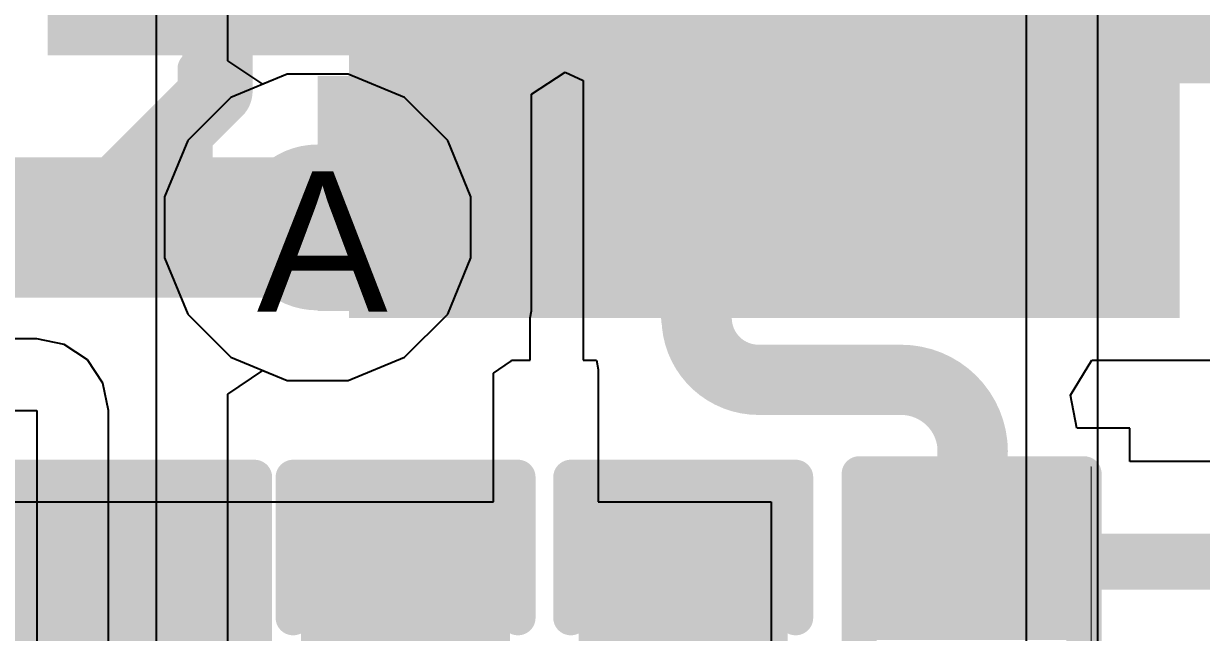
# Model space of a CAD drawing. Header units: inches. Extents: x 0 to 5271, y 0 to 5417.
# Drawn here: x 8.512 to 12.77, y 59.015 to 61.217 of the extents above; entities that cross this region are included whole.
import ezdxf

# ---------------------------------------------------------------- set-up
doc = ezdxf.new("R2010")
doc.units = ezdxf.units.IN
for name, color, linetype in [('Bottom Layer', 5, 'Continuous'), ('Bottom Overlay', 54, 'Continuous'), ('Bottom Paste', 16, 'Continuous'), ('Bottom Solder', 6, 'Continuous'), ('Drill Drawing', 1, 'Continuous'), ('L2_GND1', 16, 'Continuous'), ('L3_SIG1', 76, 'Continuous'), ('L4_PWR', 90, 'Continuous'), ('L5_GND2', 156, 'Continuous'), ('L6_SIG2', 130, 'Continuous'), ('L7_GND3', 216, 'Continuous'), ('Top Layer', 1, 'Continuous'), ('Top Overlay', 2, 'Continuous'), ('Top Paste', 8, 'Continuous'), ('Top Solder', 216, 'Continuous'), ('Via Holes', 16, 'Continuous')]:
    doc.layers.add(name, color=color, linetype=linetype)
doc.styles.add('Arial', font='', dxfattribs={"height": 0.2})
doc.styles.get('Arial').set_extended_font_data('Arial')

# ---------------------------------------------------------------- blocks, each defined once
blk = doc.blocks.new('CAP_0402_27')
at = {"layer": 'Top Layer'}
for points in [[(-0.6985, -0.3175), (-0.6985, 0.3175), (-0.2413, 0.3175), (-0.2413, -0.3175)], [(0.2413, -0.3175), (0.2413, 0.3175), (0.6985, 0.3175), (0.6985, -0.3175)]]:
    blk.add_hatch(color=1, dxfattribs=at).paths.add_polyline_path(points)
at = {"layer": 'Top Paste'}
for points in [[(-0.6985, -0.3175), (-0.6985, 0.3175), (-0.2413, 0.3175), (-0.2413, -0.3175)], [(0.2413, -0.3175), (0.2413, 0.3175), (0.6985, 0.3175), (0.6985, -0.3175)]]:
    blk.add_hatch(color=8, dxfattribs=at).paths.add_polyline_path(points)
at = {"layer": 'Top Solder'}
for points in [[(-0.7585, -0.3775), (-0.7585, 0.3775), (-0.1813, 0.3775), (-0.1813, -0.3775)], [(0.1813, -0.3775), (0.1813, 0.3775), (0.7585, 0.3775), (0.7585, -0.3775)]]:
    blk.add_hatch(color=216, dxfattribs=at).paths.add_polyline_path(points)
at = {"layer": 'Top Overlay'}
for points in [[(-0.2794, 0.4064, 0.127, 0.127, 0), (-0.7874, 0.4064, 0.127, 0.127, 0)], [(-0.7874, -0.4064, 0.127, 0.127, 0), (-0.7874, 0.4064, 0.127, 0.127, 0)], [(0.7874, 0.4064, 0.127, 0.127, 0), (0.2794, 0.4064, 0.127, 0.127, 0)], [(0.7874, -0.4064, 0.127, 0.127, 0), (0.7874, 0.4064, 0.127, 0.127, 0)], [(-0.2794, -0.4064, 0.127, 0.127, 0), (-0.7874, -0.4064, 0.127, 0.127, 0)], [(0.7874, -0.4064, 0.127, 0.127, 0), (0.2794, -0.4064, 0.127, 0.127, 0)]]:
    blk.add_lwpolyline(points, format="xyseb", dxfattribs=at)
for points in [[(-0.8191, 0.4064, 0.0635, 0.0635, 1), (-0.7556, 0.4064, 0.0635, 0.0635, 1)], [(-0.8191, 0.4064, 0.0635, 0.0635, 1), (-0.7556, 0.4064, 0.0635, 0.0635, 1)], [(-0.3111, 0.4064, 0.0635, 0.0635, 1), (-0.2476, 0.4064, 0.0635, 0.0635, 1)], [(0.2477, 0.4064, 0.0635, 0.0635, 1), (0.3112, 0.4064, 0.0635, 0.0635, 1)], [(0.7557, 0.4064, 0.0635, 0.0635, 1), (0.8192, 0.4064, 0.0635, 0.0635, 1)], [(0.7557, 0.4064, 0.0635, 0.0635, 1), (0.8192, 0.4064, 0.0635, 0.0635, 1)], [(-0.8191, -0.4064, 0.0635, 0.0635, 1), (-0.7556, -0.4064, 0.0635, 0.0635, 1)], [(-0.8191, -0.4064, 0.0635, 0.0635, 1), (-0.7556, -0.4064, 0.0635, 0.0635, 1)], [(-0.3111, -0.4064, 0.0635, 0.0635, 1), (-0.2476, -0.4064, 0.0635, 0.0635, 1)], [(0.2477, -0.4064, 0.0635, 0.0635, 1), (0.3112, -0.4064, 0.0635, 0.0635, 1)], [(0.7557, -0.4064, 0.0635, 0.0635, 1), (0.8192, -0.4064, 0.0635, 0.0635, 1)], [(0.7557, -0.4064, 0.0635, 0.0635, 1), (0.8192, -0.4064, 0.0635, 0.0635, 1)]]:
    blk.add_lwpolyline(points, format="xyseb", close=True, dxfattribs=at)
blk = doc.blocks.new('R___0603_29')
at = {"layer": 'Top Layer'}
for points in [[(-0.381, 0.4445), (-0.381, -0.4445), (-1.143, -0.4445), (-1.143, 0.4445)], [(1.143, 0.4445), (1.143, -0.4445), (0.381, -0.4445), (0.381, 0.4445)]]:
    blk.add_hatch(color=1, dxfattribs=at).paths.add_polyline_path(points)
at = {"layer": 'Top Paste'}
for points in [[(-0.381, 0.4445), (-0.381, -0.4445), (-1.143, -0.4445), (-1.143, 0.4445)], [(1.143, 0.4445), (1.143, -0.4445), (0.381, -0.4445), (0.381, 0.4445)]]:
    blk.add_hatch(color=8, dxfattribs=at).paths.add_polyline_path(points)
at = {"layer": 'Top Solder'}
for points in [[(-0.2794, 0.5461), (-0.2794, -0.5461), (-1.2446, -0.5461), (-1.2446, 0.5461)], [(1.2446, 0.5461), (1.2446, -0.5461), (0.2794, -0.5461), (0.2794, 0.5461)]]:
    blk.add_hatch(color=216, dxfattribs=at).paths.add_polyline_path(points)
at = {"layer": 'Top Overlay'}
for points in [[(-1.2192, 0.5334, 0.127, 0.127, 0), (-1.2192, -0.5334, 0.127, 0.127, 0)], [(1.2192, 0.5334, 0.127, 0.127, 0), (-1.2192, 0.5334, 0.127, 0.127, 0)], [(1.2192, 0.5334, 0.127, 0.127, 0), (1.2192, -0.5334, 0.127, 0.127, 0)], [(1.2192, -0.5334, 0.127, 0.127, 0), (-1.2192, -0.5334, 0.127, 0.127, 0)]]:
    blk.add_lwpolyline(points, format="xyseb", dxfattribs=at)
for points in [[(-1.251, 0.5334, 0.0635, 0.0635, 1), (-1.1874, 0.5334, 0.0635, 0.0635, 1)], [(-1.251, 0.5334, 0.0635, 0.0635, 1), (-1.1874, 0.5334, 0.0635, 0.0635, 1)], [(1.1874, 0.5334, 0.0635, 0.0635, 1), (1.251, 0.5334, 0.0635, 0.0635, 1)], [(1.1874, 0.5334, 0.0635, 0.0635, 1), (1.251, 0.5334, 0.0635, 0.0635, 1)], [(-1.251, -0.5334, 0.0635, 0.0635, 1), (-1.1874, -0.5334, 0.0635, 0.0635, 1)], [(-1.251, -0.5334, 0.0635, 0.0635, 1), (-1.1874, -0.5334, 0.0635, 0.0635, 1)], [(1.1874, -0.5334, 0.0635, 0.0635, 1), (1.251, -0.5334, 0.0635, 0.0635, 1)], [(1.1874, -0.5334, 0.0635, 0.0635, 1), (1.251, -0.5334, 0.0635, 0.0635, 1)]]:
    blk.add_lwpolyline(points, format="xyseb", close=True, dxfattribs=at)
blk = doc.blocks.new('CP2102N_A02_GQFN24R_141')
at = {"layer": 'Top Layer'}
for points in [[(-1.4, -2.375), (-1.4, -1.525), (-1.1, -1.525), (-1.1, -2.375)], [(-0.9, -2.375), (-0.9, -1.525), (-0.6, -1.525), (-0.6, -2.375)], [(-0.4, -2.375), (-0.4, -1.525), (-0.1, -1.525), (-0.1, -2.375)], [(0.1, -2.375), (0.1, -1.525), (0.4, -1.525), (0.4, -2.375)], [(0.6, -2.375), (0.6, -1.525), (0.9, -1.525), (0.9, -2.375)], [(1.1, -2.375), (1.1, -1.525), (1.4, -1.525), (1.4, -2.375)]]:
    blk.add_hatch(color=1, dxfattribs=at).paths.add_polyline_path(points)
at = {"layer": 'Top Paste'}
for points in [[(-1.4, -2.375), (-1.4, -1.525), (-1.1, -1.525), (-1.1, -2.375)], [(-0.9, -2.375), (-0.9, -1.525), (-0.6, -1.525), (-0.6, -2.375)], [(-0.4, -2.375), (-0.4, -1.525), (-0.1, -1.525), (-0.1, -2.375)], [(0.1, -2.375), (0.1, -1.525), (0.4, -1.525), (0.4, -2.375)], [(0.6, -2.375), (0.6, -1.525), (0.9, -1.525), (0.9, -2.375)], [(1.1, -2.375), (1.1, -1.525), (1.4, -1.525), (1.4, -2.375)]]:
    blk.add_hatch(color=8, dxfattribs=at).paths.add_polyline_path(points)
at = {"layer": 'Top Solder'}
for points in [[(-2.4766, -0.9984), (-1.4234, -0.9984), (-1.4234, -1.5016), (-2.4766, -1.5016)], [(1.4234, -0.9984), (2.4766, -0.9984), (2.4766, -1.5016), (1.4234, -1.5016)], [(-1.5016, -2.4766), (-1.5016, -1.4234), (-0.9984, -1.4234), (-0.9984, -2.4766)], [(-1.0016, -2.4766), (-1.0016, -1.4234), (-0.4984, -1.4234), (-0.4984, -2.4766)], [(-0.5016, -2.4766), (-0.5016, -1.4234), (0.0016, -1.4234), (0.0016, -2.4766)], [(-0.0016, -2.4766), (-0.0016, -1.4234), (0.5016, -1.4234), (0.5016, -2.4766)], [(0.4984, -2.4766), (0.4984, -1.4234), (1.0016, -1.4234), (1.0016, -2.4766)], [(0.9984, -2.4766), (0.9984, -1.4234), (1.5016, -1.4234), (1.5016, -2.4766)]]:
    blk.add_hatch(color=216, dxfattribs=at).paths.add_polyline_path(points)
at = {"layer": 'Top Overlay'}
for points in [[(-2.0574, -2.0574, 0.127, 0.127, 0), (-2.0574, -1.5748, 0.127, 0.127, 0)], [(-2.0574, -2.0574, 0.127, 0.127, 0), (-1.651, -2.0574, 0.127, 0.127, 0)]]:
    blk.add_lwpolyline(points, format="xyseb", dxfattribs=at)
for points in [[(-2.0892, -1.5748, 0.0635, 0.0635, 1), (-2.0257, -1.5748, 0.0635, 0.0635, 1)], [(-2.0892, -2.0574, 0.0635, 0.0635, 1), (-2.0257, -2.0574, 0.0635, 0.0635, 1)], [(-2.0892, -2.0574, 0.0635, 0.0635, 1), (-2.0257, -2.0574, 0.0635, 0.0635, 1)], [(-1.6828, -2.0574, 0.0635, 0.0635, 1), (-1.6193, -2.0574, 0.0635, 0.0635, 1)]]:
    blk.add_lwpolyline(points, format="xyseb", close=True, dxfattribs=at)
blk = doc.blocks.new('C____B_B_239')
at = {"layer": 'Bottom Layer'}
for points in [[(-0.85, 1.5), (-0.85, -1.5), (-2.55, -1.5), (-2.55, 1.5)], [(2.55, 1.5), (2.55, -1.5), (0.85, -1.5), (0.85, 1.5)]]:
    blk.add_hatch(color=5, dxfattribs=at).paths.add_polyline_path(points)
at = {"layer": 'Bottom Paste'}
for points in [[(-0.85, 1.5), (-0.85, -1.5), (-2.55, -1.5), (-2.55, 1.5)], [(2.55, 1.5), (2.55, -1.5), (0.85, -1.5), (0.85, 1.5)]]:
    blk.add_hatch(color=16, dxfattribs=at).paths.add_polyline_path(points)
at = {"layer": 'Bottom Solder'}
for points in [[(-0.7484, 1.6016), (-0.7484, -1.6016), (-2.6516, -1.6016), (-2.6516, 1.6016)], [(2.6516, 1.6016), (2.6516, -1.6016), (0.7484, -1.6016), (0.7484, 1.6016)]]:
    blk.add_hatch(color=6, dxfattribs=at).paths.add_polyline_path(points)
at = {"layer": 'Bottom Overlay'}
for points in [[(2.0283, 1.6256, 0.1524, 0.1524, 0), (-1.9341, 1.6256, 0.1524, 0.1524, 0)], [(2.0283, -1.6256, 0.1524, 0.1524, 0), (-1.9341, -1.6256, 0.1524, 0.1524, 0)]]:
    blk.add_lwpolyline(points, format="xyseb", dxfattribs=at)
for points in [[(-1.9722, 1.6256, 0.0762, 0.0762, 1), (-1.896, 1.6256, 0.0762, 0.0762, 1)], [(1.9902, 1.6256, 0.0762, 0.0762, 1), (2.0664, 1.6256, 0.0762, 0.0762, 1)], [(-1.9722, -1.6256, 0.0762, 0.0762, 1), (-1.896, -1.6256, 0.0762, 0.0762, 1)], [(1.9902, -1.6256, 0.0762, 0.0762, 1), (2.0664, -1.6256, 0.0762, 0.0762, 1)]]:
    blk.add_lwpolyline(points, format="xyseb", close=True, dxfattribs=at)
blk = doc.blocks.new('R___0402_397')
at = {"layer": 'Top Layer'}
for points in [[(-0.6985, -0.3176), (-0.6985, 0.3174), (-0.2413, 0.3174), (-0.2413, -0.3176)], [(0.2413, -0.3176), (0.2413, 0.3174), (0.6985, 0.3174), (0.6985, -0.3176)]]:
    blk.add_hatch(color=1, dxfattribs=at).paths.add_polyline_path(points)
at = {"layer": 'Top Paste'}
for points in [[(-0.6985, -0.3176), (-0.6985, 0.3174), (-0.2413, 0.3174), (-0.2413, -0.3176)], [(0.2413, -0.3176), (0.2413, 0.3174), (0.6985, 0.3174), (0.6985, -0.3176)]]:
    blk.add_hatch(color=8, dxfattribs=at).paths.add_polyline_path(points)
at = {"layer": 'Top Solder'}
for points in [[(-0.7535, -0.3726), (-0.7535, 0.3725), (-0.1863, 0.3725), (-0.1863, -0.3726)], [(0.1863, -0.3726), (0.1863, 0.3725), (0.7535, 0.3725), (0.7535, -0.3726)]]:
    blk.add_hatch(color=216, dxfattribs=at).paths.add_polyline_path(points)
at = {"layer": 'Top Overlay'}
for points in [[(-0.7874, 0.4063, 0.127, 0.127, 0), (-0.7874, -0.4065, 0.127, 0.127, 0)], [(-0.7874, 0.4063, 0.127, 0.127, 0), (0.7874, 0.4063, 0.127, 0.127, 0)], [(0.7874, 0.4063, 0.127, 0.127, 0), (0.7874, -0.4065, 0.127, 0.127, 0)], [(-0.7874, -0.4065, 0.127, 0.127, 0), (0.7874, -0.4065, 0.127, 0.127, 0)], [(-0.8128, -0.4319, 0.00323, 0.00323, 0), (0.8128, -0.4319, 0.00323, 0.00323, 0)]]:
    blk.add_lwpolyline(points, format="xyseb", dxfattribs=at)
for points in [[(-0.8191, 0.4063, 0.0635, 0.0635, 1), (-0.7556, 0.4063, 0.0635, 0.0635, 1)], [(-0.8191, 0.4063, 0.0635, 0.0635, 1), (-0.7556, 0.4063, 0.0635, 0.0635, 1)], [(0.7557, 0.4063, 0.0635, 0.0635, 1), (0.8192, 0.4063, 0.0635, 0.0635, 1)], [(0.7557, 0.4063, 0.0635, 0.0635, 1), (0.8192, 0.4063, 0.0635, 0.0635, 1)], [(-0.8191, -0.4065, 0.0635, 0.0635, 1), (-0.7556, -0.4065, 0.0635, 0.0635, 1)], [(-0.8191, -0.4065, 0.0635, 0.0635, 1), (-0.7556, -0.4065, 0.0635, 0.0635, 1)], [(0.7557, -0.4065, 0.0635, 0.0635, 1), (0.8192, -0.4065, 0.0635, 0.0635, 1)], [(0.7557, -0.4065, 0.0635, 0.0635, 1), (0.8192, -0.4065, 0.0635, 0.0635, 1)], [(-0.8136, -0.4319, 0.00161, 0.00161, 1), (-0.812, -0.4319, 0.00161, 0.00161, 1)], [(0.812, -0.4319, 0.00161, 0.00161, 1), (0.8136, -0.4319, 0.00161, 0.00161, 1)]]:
    blk.add_lwpolyline(points, format="xyseb", close=True, dxfattribs=at)
blk = doc.blocks.new('CAP_0402_627')
at = {"layer": 'Top Layer'}
for points in [[(-0.6985, -0.3175), (-0.6985, 0.3175), (-0.2413, 0.3175), (-0.2413, -0.3175)], [(0.2413, -0.3175), (0.2413, 0.3175), (0.6985, 0.3175), (0.6985, -0.3175)]]:
    blk.add_hatch(color=1, dxfattribs=at).paths.add_polyline_path(points)
at = {"layer": 'Top Paste'}
for points in [[(-0.6985, -0.3175), (-0.6985, 0.3175), (-0.2413, 0.3175), (-0.2413, -0.3175)], [(0.2413, -0.3175), (0.2413, 0.3175), (0.6985, 0.3175), (0.6985, -0.3175)]]:
    blk.add_hatch(color=8, dxfattribs=at).paths.add_polyline_path(points)
at = {"layer": 'Top Solder'}
for points in [[(-0.7585, -0.3775), (-0.7585, 0.3775), (-0.1813, 0.3775), (-0.1813, -0.3775)], [(0.1813, -0.3775), (0.1813, 0.3775), (0.7585, 0.3775), (0.7585, -0.3775)]]:
    blk.add_hatch(color=216, dxfattribs=at).paths.add_polyline_path(points)
at = {"layer": 'Top Overlay'}
for points in [[(-0.7874, -0.4064, 0.127, 0.127, 0), (-0.7874, 0.4064, 0.127, 0.127, 0)], [(-0.2794, 0.4064, 0.127, 0.127, 0), (-0.7874, 0.4064, 0.127, 0.127, 0)], [(0.7874, 0.4064, 0.127, 0.127, 0), (0.2794, 0.4064, 0.127, 0.127, 0)], [(0.7874, -0.4064, 0.127, 0.127, 0), (0.7874, 0.4064, 0.127, 0.127, 0)], [(-0.2794, -0.4064, 0.127, 0.127, 0), (-0.7874, -0.4064, 0.127, 0.127, 0)], [(0.7874, -0.4064, 0.127, 0.127, 0), (0.2794, -0.4064, 0.127, 0.127, 0)]]:
    blk.add_lwpolyline(points, format="xyseb", dxfattribs=at)
for points in [[(-0.8192, 0.4064, 0.0635, 0.0635, 1), (-0.7557, 0.4064, 0.0635, 0.0635, 1)], [(-0.8192, 0.4064, 0.0635, 0.0635, 1), (-0.7557, 0.4064, 0.0635, 0.0635, 1)], [(-0.3112, 0.4064, 0.0635, 0.0635, 1), (-0.2477, 0.4064, 0.0635, 0.0635, 1)], [(0.2476, 0.4064, 0.0635, 0.0635, 1), (0.3111, 0.4064, 0.0635, 0.0635, 1)], [(0.7556, 0.4064, 0.0635, 0.0635, 1), (0.8191, 0.4064, 0.0635, 0.0635, 1)], [(0.7556, 0.4064, 0.0635, 0.0635, 1), (0.8191, 0.4064, 0.0635, 0.0635, 1)], [(-0.8192, -0.4064, 0.0635, 0.0635, 1), (-0.7557, -0.4064, 0.0635, 0.0635, 1)], [(-0.8192, -0.4064, 0.0635, 0.0635, 1), (-0.7557, -0.4064, 0.0635, 0.0635, 1)], [(-0.3112, -0.4064, 0.0635, 0.0635, 1), (-0.2477, -0.4064, 0.0635, 0.0635, 1)], [(0.2476, -0.4064, 0.0635, 0.0635, 1), (0.3111, -0.4064, 0.0635, 0.0635, 1)], [(0.7556, -0.4064, 0.0635, 0.0635, 1), (0.8191, -0.4064, 0.0635, 0.0635, 1)], [(0.7556, -0.4064, 0.0635, 0.0635, 1), (0.8191, -0.4064, 0.0635, 0.0635, 1)]]:
    blk.add_lwpolyline(points, format="xyseb", close=True, dxfattribs=at)

msp = doc.modelspace()

# ---------------------------------------------------------------- hatches: boundary and pattern name
at = {"layer": 'Bottom Layer'}
msp.add_hatch(color=5, dxfattribs=at).paths.add_polyline_path([(8.5987, 61.1024), (13.1078, 61.1024), (13.1078, 63.6476), (8.5987, 63.6476)])
h = msp.add_hatch(color=5, dxfattribs=at)
edge = h.paths.add_edge_path()
edge.add_arc((9.5756, 60.4795), 0.3, 0, 360)
at = {"layer": 'L2_GND1'}
h = msp.add_hatch(color=16, dxfattribs=at)
edge = h.paths.add_edge_path()
edge.add_arc((9.5756, 60.4795), 0.3, 0, 360)
at = {"layer": 'L3_SIG1'}
h = msp.add_hatch(color=76, dxfattribs=at)
edge = h.paths.add_edge_path()
edge.add_arc((9.5756, 60.4795), 0.3, 0, 360)
at = {"layer": 'L4_PWR'}
h = msp.add_hatch(color=90, dxfattribs=at)
edge = h.paths.add_edge_path()
edge.add_arc((9.5756, 60.4795), 0.3, 0, 360)
at = {"layer": 'L5_GND2'}
h = msp.add_hatch(color=156, dxfattribs=at)
edge = h.paths.add_edge_path()
edge.add_arc((9.5756, 60.4795), 0.3, 0, 360)
at = {"layer": 'L6_SIG2'}
h = msp.add_hatch(color=130, dxfattribs=at)
edge = h.paths.add_edge_path()
edge.add_arc((9.5756, 60.4795), 0.3, 0, 360)
at = {"layer": 'L7_GND3'}
h = msp.add_hatch(color=216, dxfattribs=at)
edge = h.paths.add_edge_path()
edge.add_arc((9.5756, 60.4795), 0.3, 0, 360)
at = {"layer": 'Top Layer'}
msp.add_hatch(color=1, dxfattribs=at).paths.add_polyline_path([(9.5756, 60.1774), (10.0895, 60.1774), (10.0895, 61.0274), (9.5756, 61.0274)])
h = msp.add_hatch(color=1, dxfattribs=at)
edge = h.paths.add_edge_path()
edge.add_arc((9.5756, 60.4795), 0.3, 0, 360)
at = {"layer": 'Via Holes'}
h = msp.add_hatch(color=7, dxfattribs=at)
edge = h.paths.add_edge_path()
edge.add_arc((9.5756, 60.4795), 0.15, 0, 360)

# ---------------------------------------------------------------- linework, layer by layer
at = {"layer": 'Bottom Layer'}
for p, q in [((9.4654, 61.0335), (9.2618, 60.9491)), ((9.6858, 61.0335), (9.4654, 61.0335)), ((9.8894, 60.9491), (9.6858, 61.0335)), ((9.2618, 60.9491), (9.1059, 60.7933)), ((10.0453, 60.7933), (9.8894, 60.9491)), ((9.1059, 60.7933), (9.0216, 60.5897)), ((10.1296, 60.5897), (10.0453, 60.7933)), ((9.0216, 60.5897), (9.0216, 60.3693)), ((10.1296, 60.3693), (10.1296, 60.5897)), ((9.0216, 60.3693), (9.1059, 60.1657)), ((10.0453, 60.1657), (10.1296, 60.3693)), ((9.1059, 60.1657), (9.2618, 60.0098)), ((9.8894, 60.0098), (10.0453, 60.1657)), ((9.2618, 60.0098), (9.4654, 59.9255)), ((9.6858, 59.9255), (9.8894, 60.0098)), ((9.4654, 59.9255), (9.6858, 59.9255))]:
    msp.add_line(p, q, dxfattribs=at)
at = {"layer": 'L2_GND1'}
for p, q in [((8.9916, 64.8696), (8.9916, 53.5635)), ((9.2506, 61.082), (9.2506, 64.8126)), ((9.3776, 60.9971), (9.2506, 61.082)), ((9.4654, 61.0335), (9.3776, 60.9971)), ((9.6858, 61.0335), (9.4654, 61.0335)), ((9.8894, 60.9491), (9.6858, 61.0335)), ((10.0453, 60.7933), (9.8894, 60.9491)), ((10.1296, 60.5897), (10.0453, 60.7933)), ((10.1296, 60.3693), (10.1296, 60.5897)), ((10.0453, 60.1657), (10.1296, 60.3693)), ((9.8894, 60.0098), (10.0453, 60.1657)), ((9.6858, 59.9255), (9.8894, 60.0098)), ((9.2506, 59.877), (9.3776, 59.9619)), ((9.3776, 59.9619), (9.4654, 59.9255)), ((9.4654, 59.9255), (9.6858, 59.9255)), ((9.2506, 54.5691), (9.2506, 59.877))]:
    msp.add_line(p, q, dxfattribs=at)
at = {"layer": 'L4_PWR'}
for p, q in [((12.3952, 58.1113), (12.3952, 61.4283)), ((12.1362, 61.3048), (12.1362, 58.1113)), ((8.5598, 60.076), (5.339, 60.076)), ((8.6589, 60.0563), (8.5598, 60.076)), ((8.7429, 60.0001), (8.6589, 60.0563)), ((8.7991, 59.9161), (8.7429, 60.0001)), ((8.8188, 59.817), (8.7991, 59.9161)), ((5.08, 59.817), (8.5598, 59.817)), ((8.5598, 59.817), (8.5598, 55.88)), ((8.8188, 55.88), (8.8188, 59.817))]:
    msp.add_line(p, q, dxfattribs=at)
msp.add_lwpolyline([(6.5115, 60.4795, 0.508, 0.508, 0), (9.5756, 60.4795, 0.508, 0.508, 0)], format="xyseb", dxfattribs=at)
msp.add_lwpolyline([(9.4486, 60.4795, 0.254, 0.254, 1), (9.7026, 60.4795, 0.254, 0.254, 1)], format="xyseb", close=True, dxfattribs=at)
at = {"layer": 'L5_GND2'}
for p, q in [((9.4654, 61.0335), (9.2618, 60.9491)), ((9.6858, 61.0335), (9.4654, 61.0335)), ((9.8894, 60.9491), (9.6858, 61.0335)), ((9.2618, 60.9491), (9.1059, 60.7933)), ((10.0453, 60.7933), (9.8894, 60.9491)), ((9.1059, 60.7933), (9.0216, 60.5897)), ((10.1296, 60.5897), (10.0453, 60.7933)), ((9.0216, 60.5897), (9.0216, 60.3693)), ((10.1296, 60.3693), (10.1296, 60.5897)), ((9.0216, 60.3693), (9.1059, 60.1657)), ((10.0453, 60.1657), (10.1296, 60.3693)), ((9.1059, 60.1657), (9.2618, 60.0098)), ((9.8894, 60.0098), (10.0453, 60.1657)), ((9.2618, 60.0098), (9.4654, 59.9255)), ((9.6858, 59.9255), (9.8894, 60.0098)), ((9.4654, 59.9255), (9.6858, 59.9255))]:
    msp.add_line(p, q, dxfattribs=at)
at = {"layer": 'L6_SIG2'}
for p, q in [((9.4654, 61.0335), (9.2618, 60.9491)), ((9.6858, 61.0335), (9.4654, 61.0335)), ((9.8894, 60.9491), (9.6858, 61.0335)), ((9.2618, 60.9491), (9.1059, 60.7933)), ((10.0453, 60.7933), (9.8894, 60.9491)), ((9.1059, 60.7933), (9.0216, 60.5897)), ((10.1296, 60.5897), (10.0453, 60.7933)), ((9.0216, 60.5897), (9.0216, 60.3693)), ((10.1296, 60.3693), (10.1296, 60.5897)), ((9.0216, 60.3693), (9.1059, 60.1657)), ((10.0453, 60.1657), (10.1296, 60.3693)), ((9.1059, 60.1657), (9.2618, 60.0098)), ((9.8894, 60.0098), (10.0453, 60.1657)), ((9.2618, 60.0098), (9.4654, 59.9255)), ((9.6858, 59.9255), (9.8894, 60.0098)), ((9.4654, 59.9255), (9.6858, 59.9255))]:
    msp.add_line(p, q, dxfattribs=at)
at = {"layer": 'L7_GND3'}
for p, q in [((9.4654, 61.0335), (9.2618, 60.9491)), ((9.6858, 61.0335), (9.4654, 61.0335)), ((9.8894, 60.9491), (9.6858, 61.0335)), ((9.2618, 60.9491), (9.1059, 60.7933)), ((10.0453, 60.7933), (9.8894, 60.9491)), ((9.1059, 60.7933), (9.0216, 60.5897)), ((10.1296, 60.5897), (10.0453, 60.7933)), ((9.0216, 60.5897), (9.0216, 60.3693)), ((10.1296, 60.3693), (10.1296, 60.5897)), ((9.0216, 60.3693), (9.1059, 60.1657)), ((10.0453, 60.1657), (10.1296, 60.3693)), ((9.1059, 60.1657), (9.2618, 60.0098)), ((9.8894, 60.0098), (10.0453, 60.1657)), ((9.2618, 60.0098), (9.4654, 59.9255)), ((9.6858, 59.9255), (9.8894, 60.0098)), ((9.4654, 59.9255), (9.6858, 59.9255))]:
    msp.add_line(p, q, dxfattribs=at)
at = {"layer": 'Top Layer'}
for p, q in [((10.3485, 60.9611), (10.47, 61.0408)), ((10.47, 61.0408), (10.5355, 61.0109)), ((10.5355, 61.0109), (10.5355, 59.9996)), ((10.3485, 60.1774), (10.3485, 60.9611)), ((10.3435, 60.1523), (10.3485, 60.1774)), ((10.3435, 59.9996), (10.3435, 60.1523)), ((10.2106, 59.9528), (10.2727, 59.9943)), ((10.2727, 59.9943), (10.2762, 59.9996)), ((10.2762, 59.9996), (10.3435, 59.9996)), ((10.5355, 59.9996), (10.5829, 59.9996)), ((10.5829, 59.9996), (10.5895, 59.966)), ((10.5895, 59.966), (10.5895, 59.487)), ((12.2966, 59.8726), (12.3746, 59.9996)), ((12.3746, 59.9996), (12.8435, 59.9996)), ((10.2106, 59.4868), (10.2106, 59.9528)), ((12.3203, 59.7535), (12.2966, 59.8726)), ((12.5111, 59.7535), (12.3203, 59.7535)), ((12.5111, 59.6335), (12.5111, 59.7535)), ((13.4902, 59.6335), (12.5111, 59.6335)), ((8.128, 59.4868), (10.2106, 59.4868)), ((10.5895, 59.487), (11.2144, 59.487)), ((11.2144, 59.487), (11.2144, 58.8012))]:
    msp.add_line(p, q, dxfattribs=at)
for points in [[(9.2131, 60.9723, 0.254, 0.254, 0), (9.2131, 61.3555, 0.254, 0.254, 0)], [(8.642, 60.4012, 0.254, 0.254, 0), (9.2131, 60.9723, 0.254, 0.254, 0)], [(9.9395, 60.5025, 0.254, 0.254, 0), (9.9395, 60.6786, 0.254, 0.254, 0)], [(10.9395, 60.6786, 0.254, 0.254, 0), (10.9439, 60.6742, 0.254, 0.254, 0)], [(10.9439, 60.1519, 0.254, 0.254, 0), (10.9439, 60.6742, 0.254, 0.254, 0)], [(9.5756, 60.4795, 0.254, 0.254, 0), (9.9165, 60.4795, 0.254, 0.254, 0)], [(9.9165, 60.4795, 0.254, 0.254, 0), (9.9395, 60.5025, 0.254, 0.254, 0)], [(8.0264, 60.4012, 0.254, 0.254, 0), (8.642, 60.4012, 0.254, 0.254, 0)], [(10.969, 60.052, 0.254, 0.254, -0.11635), (10.9454, 60.1519, 0.254, 0.254, 0)], [(11.0691, 59.9519, 0.254, 0.254, -0.162448), (10.969, 60.052, 0.254, 0.254, 0)], [(11.169, 59.9283, 0.254, 0.254, -0.11635), (11.0691, 59.9519, 0.254, 0.254, 0)], [(11.169, 59.9283, 0.254, 0.254, 0), (11.6844, 59.9283, 0.254, 0.254, 0)], [(11.6844, 59.9283, 0.254, 0.254, -0.383643), (11.9421, 59.6965, 0.254, 0.254, 0)], [(11.9421, 59.6965, 0.254, 0.254, -0.026379), (11.9435, 59.6692, 0.254, 0.254, 0)], [(11.9421, 59.2734, 0.254, 0.254, 0), (11.9421, 59.6692, 0.254, 0.254, 0)], [(11.9396, 59.2709, 0.2032, 0.2032, 0), (13.4902, 59.2709, 0.2032, 0.2032, 0)]]:
    msp.add_lwpolyline(points, format="xyseb", dxfattribs=at)
for points in [[(9.1496, 60.9723, 0.127, 0.127, 1), (9.2766, 60.9723, 0.127, 0.127, 1)], [(9.1496, 60.9723, 0.127, 0.127, 1), (9.2766, 60.9723, 0.127, 0.127, 1)], [(9.876, 60.6786, 0.127, 0.127, 1), (10.003, 60.6786, 0.127, 0.127, 1)], [(10.876, 60.6786, 0.127, 0.127, 1), (11.003, 60.6786, 0.127, 0.127, 1)], [(10.8804, 60.6742, 0.127, 0.127, 1), (11.0074, 60.6742, 0.127, 0.127, 1)], [(10.8804, 60.6742, 0.127, 0.127, 1), (11.0074, 60.6742, 0.127, 0.127, 1)], [(9.5121, 60.4795, 0.127, 0.127, 1), (9.6391, 60.4795, 0.127, 0.127, 1)], [(9.853, 60.4795, 0.127, 0.127, 1), (9.98, 60.4795, 0.127, 0.127, 1)], [(9.853, 60.4795, 0.127, 0.127, 1), (9.98, 60.4795, 0.127, 0.127, 1)], [(9.876, 60.5025, 0.127, 0.127, 1), (10.003, 60.5025, 0.127, 0.127, 1)], [(9.876, 60.5025, 0.127, 0.127, 1), (10.003, 60.5025, 0.127, 0.127, 1)], [(8.5785, 60.4012, 0.127, 0.127, 1), (8.7055, 60.4012, 0.127, 0.127, 1)], [(8.5785, 60.4012, 0.127, 0.127, 1), (8.7055, 60.4012, 0.127, 0.127, 1)], [(10.8804, 60.1519, 0.127, 0.127, 1), (11.0074, 60.1519, 0.127, 0.127, 1)], [(10.8819, 60.1519, 0.127, 0.127, 1), (11.0089, 60.1519, 0.127, 0.127, 1)], [(10.9055, 60.052, 0.127, 0.127, 1), (11.0325, 60.052, 0.127, 0.127, 1)], [(10.9055, 60.052, 0.127, 0.127, 1), (11.0325, 60.052, 0.127, 0.127, 1)], [(11.0056, 59.9519, 0.127, 0.127, 1), (11.1326, 59.9519, 0.127, 0.127, 1)], [(11.0056, 59.9519, 0.127, 0.127, 1), (11.1326, 59.9519, 0.127, 0.127, 1)], [(11.1055, 59.9283, 0.127, 0.127, 1), (11.2325, 59.9283, 0.127, 0.127, 1)], [(11.1055, 59.9283, 0.127, 0.127, 1), (11.2325, 59.9283, 0.127, 0.127, 1)], [(11.6209, 59.9283, 0.127, 0.127, 1), (11.7479, 59.9283, 0.127, 0.127, 1)], [(11.6209, 59.9283, 0.127, 0.127, 1), (11.7479, 59.9283, 0.127, 0.127, 1)], [(11.8786, 59.6965, 0.127, 0.127, 1), (12.0056, 59.6965, 0.127, 0.127, 1)], [(11.8786, 59.6965, 0.127, 0.127, 1), (12.0056, 59.6965, 0.127, 0.127, 1)], [(11.8786, 59.6692, 0.127, 0.127, 1), (12.0056, 59.6692, 0.127, 0.127, 1)], [(11.88, 59.6692, 0.127, 0.127, 1), (12.007, 59.6692, 0.127, 0.127, 1)], [(11.8786, 59.2734, 0.127, 0.127, 1), (12.0056, 59.2734, 0.127, 0.127, 1)], [(11.8888, 59.2709, 0.1016, 0.1016, 1), (11.9904, 59.2709, 0.1016, 0.1016, 1)]]:
    msp.add_lwpolyline(points, format="xyseb", close=True, dxfattribs=at)

# ---------------------------------------------------------------- block references
for name, p, rotation in [('C____B_B_239', (11.6078, 63.6524), 270), ('R___0603_29', (8.128, 59.0423), 180), ('CAP_0402_627', (9.8931, 58.7884), 270), ('CAP_0402_27', (10.8969, 58.7885), 270), ('R___0402_397', (11.9395, 58.801), 90)]:
    msp.add_blockref(name, p, dxfattribs=dict(rotation=rotation))
msp.add_blockref('CP2102N_A02_GQFN24R_141', (11.1896, 62.6286))

# ---------------------------------------------------------------- texts
at = {"layer": 'Drill Drawing', "style": 'Arial'}
msp.add_text('A', height=0.508, dxfattribs=at).set_placement((9.3555, 60.1748))

doc.saveas('drawing.dxf')
